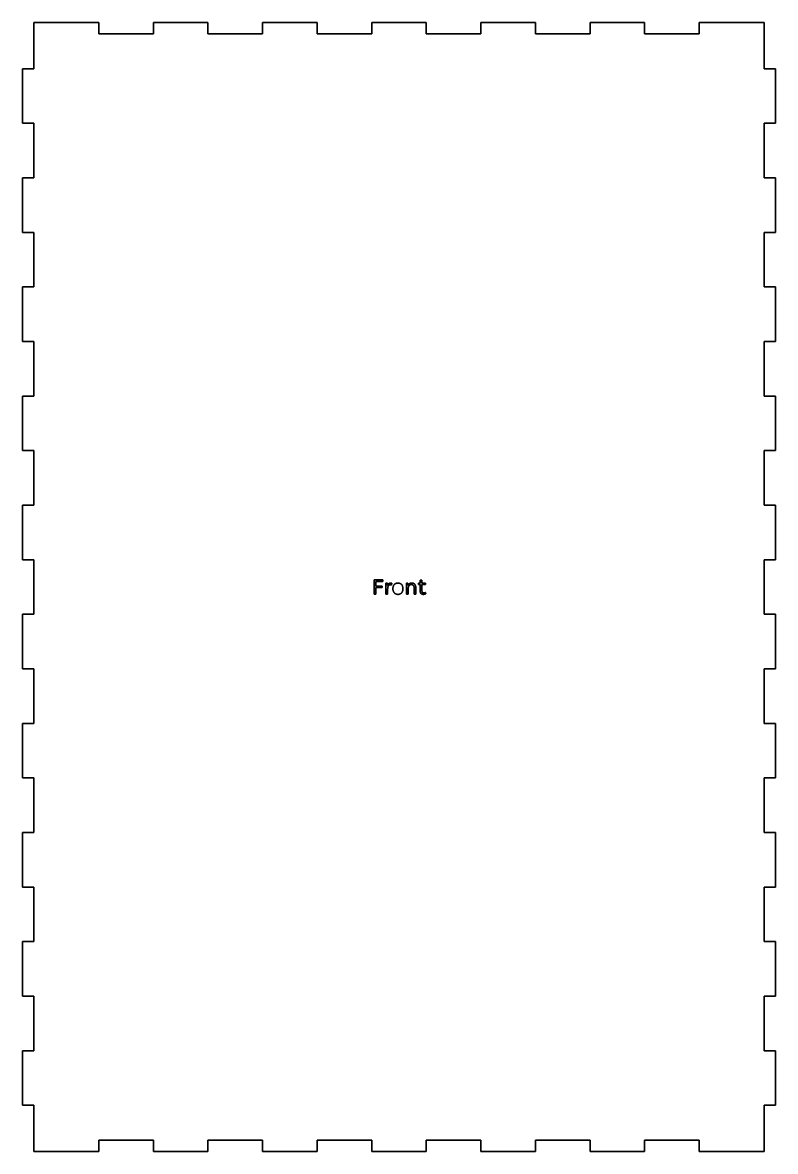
# Model space of a CAD drawing. Header units: millimetres. Extents: x 240 to 1446, y 94 to 1500.
# Drawn here: x 240 to 640, y 94 to 694 of the extents above; entities that cross this region are included whole.
import ezdxf

# ---------------------------------------------------------------- set-up
doc = ezdxf.new("R2010")
doc.units = ezdxf.units.MM
doc.header["$LTSCALE"] = 0.75
doc.layers.add('Visible', color=7, linetype='Continuous', lineweight=35)

msp = doc.modelspace()

# ---------------------------------------------------------------- linework, layer by layer
at = {"layer": 'Visible'}
for p, q in [((246.329855, 693.668852), (246.329855, 669.168852)), ((280.829855, 693.668852), (246.329855, 693.668852)), ((280.829855, 687.668852), (280.829855, 693.668852)), ((309.829855, 693.668852), (309.829855, 687.668852)), ((338.829855, 693.668852), (309.829855, 693.668852)), ((338.829855, 687.668852), (338.829855, 693.668852)), ((367.829855, 693.668852), (367.829855, 687.668852)), ((396.829855, 693.668852), (367.829855, 693.668852)), ((396.829855, 687.668852), (396.829855, 693.668852)), ((425.829855, 693.668852), (425.829855, 687.668852)), ((454.829855, 693.668852), (425.829855, 693.668852)), ((454.829855, 687.668852), (454.829855, 693.668852)), ((483.829855, 693.668852), (483.829855, 687.668852)), ((512.829855, 693.668852), (483.829855, 693.668852)), ((512.829855, 687.668852), (512.829855, 693.668852)), ((541.829855, 693.668852), (541.829855, 687.668852)), ((570.829855, 693.668852), (541.829855, 693.668852)), ((570.829855, 687.668852), (570.829855, 693.668852)), ((599.829855, 693.668852), (599.829855, 687.668852)), ((634.329855, 693.668852), (599.829855, 693.668852)), ((634.329855, 669.168852), (634.329855, 693.668852)), ((309.829855, 687.668852), (280.829855, 687.668852)), ((367.829855, 687.668852), (338.829855, 687.668852)), ((425.829855, 687.668852), (396.829855, 687.668852)), ((483.829855, 687.668852), (454.829855, 687.668852)), ((541.829855, 687.668852), (512.829855, 687.668852)), ((599.829855, 687.668852), (570.829855, 687.668852)), ((240.329855, 669.168852), (240.329855, 640.168852)), ((246.329855, 669.168852), (240.329855, 669.168852)), ((640.329855, 669.168852), (634.329855, 669.168852)), ((640.329855, 640.168852), (640.329855, 669.168852)), ((240.329855, 640.168852), (246.329855, 640.168852)), ((246.329855, 640.168852), (246.329855, 611.168852)), ((634.329855, 640.168852), (640.329855, 640.168852)), ((634.329855, 611.168852), (634.329855, 640.168852)), ((240.329855, 611.168852), (240.329855, 582.168852)), ((246.329855, 611.168852), (240.329855, 611.168852)), ((640.329855, 611.168852), (634.329855, 611.168852)), ((640.329855, 582.168852), (640.329855, 611.168852)), ((240.329855, 582.168852), (246.329855, 582.168852)), ((246.329855, 582.168852), (246.329855, 553.168852)), ((634.329855, 582.168852), (640.329855, 582.168852)), ((634.329855, 553.168852), (634.329855, 582.168852)), ((240.329855, 553.168852), (240.329855, 524.168852)), ((246.329855, 553.168852), (240.329855, 553.168852)), ((640.329855, 553.168852), (634.329855, 553.168852)), ((640.329855, 524.168852), (640.329855, 553.168852)), ((240.329855, 524.168852), (246.329855, 524.168852)), ((246.329855, 524.168852), (246.329855, 495.168852)), ((634.329855, 524.168852), (640.329855, 524.168852)), ((634.329855, 495.168852), (634.329855, 524.168852)), ((240.329855, 495.168852), (240.329855, 466.168852)), ((246.329855, 495.168852), (240.329855, 495.168852)), ((640.329855, 495.168852), (634.329855, 495.168852)), ((640.329855, 466.168852), (640.329855, 495.168852)), ((240.329855, 466.168852), (246.329855, 466.168852)), ((246.329855, 466.168852), (246.329855, 437.168852)), ((634.329855, 466.168852), (640.329855, 466.168852)), ((634.329855, 437.168852), (634.329855, 466.168852)), ((240.329855, 437.168852), (240.329855, 408.168852)), ((246.329855, 437.168852), (240.329855, 437.168852)), ((640.329855, 437.168852), (634.329855, 437.168852)), ((640.329855, 408.168852), (640.329855, 437.168852)), ((240.329855, 408.168852), (246.329855, 408.168852)), ((246.329855, 408.168852), (246.329855, 379.168852)), ((634.329855, 408.168852), (640.329855, 408.168852)), ((634.329855, 379.168852), (634.329855, 408.168852)), ((427.072855, 397.436852), (431.656855, 397.436852)), ((427.072855, 389.900852), (427.072855, 397.436852)), ((428.008855, 396.632852), (428.008855, 394.124852)), ((431.656855, 396.632852), (428.008855, 396.632852)), ((431.656855, 397.436852), (431.656855, 396.632852)), ((451.618855, 397.232852), (452.542855, 397.232852)), ((451.618855, 395.636852), (451.618855, 397.232852)), ((452.542855, 397.232852), (452.542855, 395.636852)), ((428.008855, 394.124852), (431.404855, 394.124852)), ((431.404855, 393.320852), (428.008855, 393.320852)), ((428.008855, 393.320852), (428.008855, 389.900852)), ((431.404855, 394.124852), (431.404855, 393.320852)), ((433.360855, 395.648852), (434.296855, 395.648852)), ((433.360855, 389.900852), (433.360855, 395.648852)), ((434.296855, 395.648852), (434.296855, 394.543769)), ((434.296855, 394.543769), (434.310855, 394.582852)), ((434.297855, 392.633852), (434.296855, 392.492852)), ((434.296855, 392.492852), (434.296855, 389.900852)), ((434.302855, 392.770852), (434.297855, 392.633852)), ((434.309855, 392.904852), (434.302855, 392.770852)), ((434.319855, 393.033852), (434.309855, 392.904852)), ((434.310855, 394.582852), (434.362855, 394.708852)), ((434.331855, 393.159852), (434.319855, 393.033852)), ((434.347855, 393.282852), (434.331855, 393.159852)), ((434.365855, 393.400852), (434.347855, 393.282852)), ((434.362855, 394.708852), (434.417855, 394.827852)), ((434.386855, 393.515852), (434.365855, 393.400852)), ((434.410855, 393.627852), (434.386855, 393.515852)), ((434.437855, 393.734852), (434.410855, 393.627852)), ((434.417855, 394.827852), (434.477855, 394.939852)), ((434.467855, 393.837852), (434.437855, 393.734852)), ((434.500855, 393.936852), (434.467855, 393.837852)), ((434.477855, 394.939852), (434.540855, 395.043852)), ((434.537855, 394.029852), (434.500855, 393.936852)), ((434.577855, 394.118852), (434.537855, 394.029852)), ((434.540855, 395.043852), (434.608855, 395.140852)), ((434.621855, 394.203852), (434.577855, 394.118852)), ((434.608855, 395.140852), (434.679855, 395.230852)), ((434.668855, 394.282852), (434.621855, 394.203852)), ((434.718855, 394.357852), (434.668855, 394.282852)), ((434.679855, 395.230852), (434.754855, 395.312852)), ((434.772855, 394.427852), (434.718855, 394.357852)), ((434.754855, 395.312852), (434.833855, 395.387852)), ((434.829855, 394.492852), (434.772855, 394.427852)), ((434.890855, 394.553852), (434.829855, 394.492852)), ((434.833855, 395.387852), (434.916855, 395.455852)), ((434.954855, 394.608852), (434.890855, 394.553852)), ((434.916855, 395.455852), (435.002855, 395.516852)), ((435.023855, 394.658852), (434.954855, 394.608852)), ((435.002855, 395.516852), (435.092855, 395.569852)), ((435.095855, 394.701852), (435.023855, 394.658852)), ((435.092855, 395.569852), (435.185855, 395.615852)), ((435.171855, 394.739852), (435.095855, 394.701852)), ((435.252855, 394.771852), (435.171855, 394.739852)), ((435.185855, 395.615852), (435.282855, 395.655852)), ((435.336855, 394.797852), (435.252855, 394.771852)), ((435.282855, 395.655852), (435.383855, 395.687852)), ((435.424855, 394.818852), (435.336855, 394.797852)), ((435.383855, 395.687852), (435.487855, 395.712852)), ((435.516855, 394.832852), (435.424855, 394.818852)), ((435.487855, 395.712852), (435.594855, 395.730852)), ((435.612855, 394.841852), (435.516855, 394.832852)), ((435.594855, 395.730852), (435.705855, 395.740852)), ((435.712855, 394.844852), (435.612855, 394.841852)), ((435.705855, 395.740852), (435.820855, 395.744852)), ((435.744855, 394.844852), (435.712855, 394.844852)), ((435.776855, 394.842852), (435.744855, 394.844852)), ((435.809855, 394.840852), (435.776855, 394.842852)), ((435.844855, 394.838852), (435.809855, 394.840852)), ((435.820855, 395.744852), (435.858855, 395.744852)), ((435.878855, 394.834852), (435.844855, 394.838852)), ((435.858855, 395.744852), (435.932855, 395.742852)), ((435.914855, 394.830852), (435.878855, 394.834852)), ((435.951855, 394.825852), (435.914855, 394.830852)), ((435.932855, 395.742852), (435.968855, 395.740852)), ((435.988855, 394.819852), (435.951855, 394.825852)), ((435.968855, 395.740852), (436.004855, 395.737852)), ((436.066855, 394.805852), (435.988855, 394.819852)), ((436.004855, 395.737852), (436.039855, 395.734852)), ((436.039855, 395.734852), (436.073855, 395.731852)), ((436.144855, 394.789852), (436.066855, 394.805852)), ((436.073855, 395.731852), (436.106855, 395.727852)), ((436.106855, 395.727852), (436.139855, 395.722852)), ((436.139855, 395.722852), (436.171855, 395.717852)), ((436.220855, 394.771852), (436.144855, 394.789852)), ((436.171855, 395.717852), (436.235855, 395.705852)), ((436.257855, 394.762852), (436.220855, 394.771852)), ((436.235855, 395.705852), (436.299855, 395.691852)), ((436.293855, 394.753852), (436.257855, 394.762852)), ((436.329855, 394.743852), (436.293855, 394.753852)), ((436.299855, 395.691852), (436.363855, 395.675852)), ((436.364855, 394.733852), (436.329855, 394.743852)), ((436.363855, 395.675852), (436.427855, 395.657852)), ((436.398855, 394.723852), (436.364855, 394.733852)), ((436.432855, 394.712852), (436.398855, 394.723852)), ((436.427855, 395.657852), (436.460855, 395.647852)), ((436.492855, 395.636852), (436.432855, 394.712852)), ((436.460855, 395.647852), (436.492855, 395.636852)), ((437.098855, 392.768852), (437.101855, 392.963852)), ((437.101855, 392.574852), (437.098855, 392.768852)), ((437.101855, 392.963852), (437.112855, 393.151852)), ((437.112855, 392.387852), (437.101855, 392.574852)), ((437.112855, 393.151852), (437.129855, 393.333852)), ((437.129855, 392.206852), (437.112855, 392.387852)), ((437.129855, 393.333852), (437.154855, 393.509852)), ((437.154855, 392.031852), (437.129855, 392.206852)), ((437.154855, 393.509852), (437.185855, 393.678852)), ((437.185855, 391.862852), (437.154855, 392.031852)), ((437.185855, 393.678852), (437.223855, 393.840852)), ((437.223855, 391.700852), (437.185855, 391.862852)), ((437.223855, 393.840852), (437.269855, 393.997852)), ((437.269855, 391.543852), (437.223855, 391.700852)), ((437.269855, 393.997852), (437.321855, 394.147852)), ((437.321855, 391.393852), (437.269855, 391.543852)), ((437.321855, 394.147852), (437.380855, 394.290852)), ((437.380855, 391.250852), (437.321855, 391.393852)), ((437.380855, 394.290852), (437.446855, 394.427852)), ((437.446855, 391.112852), (437.380855, 391.250852)), ((437.446855, 394.427852), (437.518855, 394.558852)), ((437.518855, 390.981852), (437.446855, 391.112852)), ((437.518855, 394.558852), (437.595855, 394.682852)), ((437.595855, 390.856852), (437.518855, 390.981852)), ((437.595855, 394.682852), (437.678855, 394.799852)), ((437.678855, 390.738852), (437.595855, 390.856852)), ((437.678855, 394.799852), (437.765855, 394.910852)), ((437.765855, 390.627852), (437.678855, 390.738852)), ((437.765855, 394.910852), (437.858855, 395.014852)), ((437.858855, 390.522852), (437.765855, 390.627852)), ((437.858855, 395.014852), (437.955855, 395.112852)), ((437.955855, 390.424852), (437.858855, 390.522852)), ((437.955855, 395.112852), (438.058855, 395.203852)), ((438.058855, 390.333852), (437.955855, 390.424852)), ((438.058855, 395.203852), (438.166855, 395.288852)), ((438.166855, 390.248852), (438.058855, 390.333852)), ((438.166855, 395.288852), (438.279855, 395.366852)), ((438.279855, 390.170852), (438.166855, 390.248852)), ((438.279855, 395.366852), (438.397855, 395.438852)), ((438.397855, 390.098852), (438.279855, 390.170852)), ((438.397855, 395.438852), (438.519855, 395.503852)), ((438.519855, 390.033852), (438.397855, 390.098852)), ((438.519855, 395.503852), (438.645855, 395.561852)), ((438.645855, 389.975852), (438.519855, 390.033852)), ((438.645855, 395.561852), (438.774855, 395.612852)), ((438.774855, 395.612852), (438.907855, 395.657852)), ((438.907855, 395.657852), (439.043855, 395.694852)), ((439.043855, 395.694852), (439.182855, 395.725852)), ((439.182855, 395.725852), (439.325855, 395.749852)), ((439.325855, 395.749852), (439.471855, 395.766852)), ((439.471855, 395.766852), (439.621855, 395.777852)), ((439.621855, 395.777852), (439.774855, 395.780852)), ((439.774855, 395.780852), (439.926855, 395.777852)), ((439.926855, 395.777852), (440.075855, 395.766852)), ((440.075855, 395.766852), (440.220855, 395.749852)), ((440.220855, 395.749852), (440.362855, 395.725852)), ((440.362855, 395.725852), (440.501855, 395.694852)), ((440.501855, 395.694852), (440.636855, 395.657852)), ((440.636855, 395.657852), (440.768855, 395.612852)), ((440.768855, 395.612852), (440.897855, 395.561852)), ((440.897855, 395.561852), (441.023855, 395.503852)), ((441.023855, 390.033852), (440.897855, 389.975852)), ((441.023855, 395.503852), (441.145855, 395.438852)), ((441.145855, 390.098852), (441.023855, 390.033852)), ((441.145855, 395.438852), (441.263855, 395.366852)), ((441.263855, 390.170852), (441.145855, 390.098852)), ((441.263855, 395.366852), (441.376855, 395.288852)), ((441.376855, 390.248852), (441.263855, 390.170852)), ((441.376855, 395.288852), (441.484855, 395.203852)), ((441.484855, 390.333852), (441.376855, 390.248852)), ((441.484855, 395.203852), (441.586855, 395.112852)), ((441.586855, 390.424852), (441.484855, 390.333852)), ((441.586855, 395.112852), (441.684855, 395.014852)), ((441.684855, 390.522852), (441.586855, 390.424852)), ((441.684855, 395.014852), (441.776855, 394.910852)), ((441.776855, 390.627852), (441.684855, 390.522852)), ((441.776855, 394.910852), (441.863855, 394.799852)), ((441.863855, 390.738852), (441.776855, 390.627852)), ((441.863855, 394.799852), (441.945855, 394.682852)), ((441.945855, 390.856852), (441.863855, 390.738852)), ((441.945855, 394.682852), (442.021855, 394.558852)), ((442.021855, 390.981852), (441.945855, 390.856852)), ((442.021855, 394.558852), (442.093855, 394.427852)), ((442.093855, 391.112852), (442.021855, 390.981852)), ((442.093855, 394.427852), (442.159855, 394.290852)), ((442.159855, 391.250852), (442.093855, 391.112852)), ((442.159855, 394.290852), (442.217855, 394.147852)), ((442.217855, 391.393852), (442.159855, 391.250852)), ((442.217855, 394.147852), (442.269855, 393.997852)), ((442.269855, 391.543852), (442.217855, 391.393852)), ((442.269855, 393.997852), (442.314855, 393.840852)), ((442.314855, 391.700852), (442.269855, 391.543852)), ((442.314855, 393.840852), (442.352855, 393.678852)), ((442.352855, 391.862852), (442.314855, 391.700852)), ((442.352855, 393.678852), (442.383855, 393.509852)), ((442.383855, 392.031852), (442.352855, 391.862852)), ((442.383855, 393.509852), (442.407855, 393.333852)), ((442.407855, 392.206852), (442.383855, 392.031852)), ((442.407855, 393.333852), (442.424855, 393.151852)), ((442.424855, 392.387852), (442.407855, 392.206852)), ((442.424855, 393.151852), (442.435855, 392.963852)), ((442.435855, 392.574852), (442.424855, 392.387852)), ((442.435855, 392.963852), (442.438855, 392.768852)), ((442.438855, 392.768852), (442.435855, 392.574852)), ((444.256855, 395.636852), (445.060855, 395.636852)), ((444.256855, 389.900852), (444.256855, 395.636852)), ((445.060855, 395.636852), (445.173658, 394.50882)), ((445.173658, 394.50882), (445.211855, 394.592852)), ((445.194855, 392.755852), (445.192855, 392.612852)), ((445.192855, 392.612852), (445.192855, 389.900852)), ((445.200855, 392.894852), (445.194855, 392.755852)), ((445.210855, 393.030852), (445.200855, 392.894852)), ((445.225855, 393.161852), (445.210855, 393.030852)), ((445.211855, 394.592852), (445.276855, 394.717852)), ((445.243855, 393.288852), (445.225855, 393.161852)), ((445.265855, 393.411852), (445.243855, 393.288852)), ((445.292855, 393.530852), (445.265855, 393.411852)), ((445.276855, 394.717852), (445.346855, 394.835852)), ((445.323855, 393.645852), (445.292855, 393.530852)), ((445.357855, 393.756852), (445.323855, 393.645852)), ((445.346855, 394.835852), (445.421855, 394.947852)), ((445.396855, 393.863852), (445.357855, 393.756852)), ((445.439855, 393.966852), (445.396855, 393.863852)), ((445.421855, 394.947852), (445.500855, 395.052852)), ((445.485855, 394.063852), (445.439855, 393.966852)), ((445.534855, 394.156852), (445.485855, 394.063852)), ((445.500855, 395.052852), (445.585855, 395.150852)), ((445.587855, 394.244852), (445.534855, 394.156852)), ((445.585855, 395.150852), (445.674855, 395.242852)), ((445.644855, 394.327852), (445.587855, 394.244852)), ((445.703855, 394.406852), (445.644855, 394.327852)), ((445.674855, 395.242852), (445.768855, 395.327852)), ((445.767855, 394.479852), (445.703855, 394.406852)), ((445.834855, 394.547852), (445.767855, 394.479852)), ((445.768855, 395.327852), (445.867855, 395.405852)), ((445.904855, 394.611852), (445.834855, 394.547852)), ((445.867855, 395.405852), (445.971855, 395.476852)), ((445.978855, 394.670852), (445.904855, 394.611852)), ((445.971855, 395.476852), (446.079855, 395.540852)), ((446.055855, 394.724852), (445.978855, 394.670852)), ((446.135855, 394.772852), (446.055855, 394.724852)), ((446.079855, 395.540852), (446.191855, 395.596852)), ((446.217855, 394.814852), (446.135855, 394.772852)), ((446.191855, 395.596852), (446.308855, 395.645852)), ((446.302855, 394.850852), (446.217855, 394.814852)), ((446.390855, 394.882852), (446.302855, 394.850852)), ((446.308855, 395.645852), (446.429855, 395.686852)), ((446.481855, 394.907852), (446.390855, 394.882852)), ((446.429855, 395.686852), (446.554855, 395.720852)), ((446.575855, 394.927852), (446.481855, 394.907852)), ((446.554855, 395.720852), (446.684855, 395.746852)), ((446.671855, 394.941852), (446.575855, 394.927852)), ((446.770855, 394.949852), (446.671855, 394.941852)), ((446.684855, 395.746852), (446.818855, 395.765852)), ((446.872855, 394.952852), (446.770855, 394.949852)), ((446.818855, 395.765852), (446.957855, 395.776852)), ((447.005855, 394.948852), (446.872855, 394.952852)), ((446.957855, 395.776852), (447.100855, 395.780852)), ((447.132855, 394.935852), (447.005855, 394.948852)), ((447.100855, 395.780852), (447.234855, 395.777852)), ((447.253855, 394.913852), (447.132855, 394.935852)), ((447.234855, 395.777852), (447.363855, 395.768852)), ((447.369855, 394.883852), (447.253855, 394.913852)), ((447.363855, 395.768852), (447.489855, 395.753852)), ((447.479855, 394.845852), (447.369855, 394.883852)), ((447.583855, 394.798852), (447.479855, 394.845852)), ((447.489855, 395.753852), (447.611855, 395.732852)), ((447.682855, 394.742852), (447.583855, 394.798852)), ((447.611855, 395.732852), (447.729855, 395.704852)), ((447.774855, 394.677852), (447.682855, 394.742852)), ((447.729855, 395.704852), (447.843855, 395.671852)), ((447.862855, 394.605852), (447.774855, 394.677852)), ((447.843855, 395.671852), (447.954855, 395.632852)), ((447.943855, 394.523852), (447.862855, 394.605852)), ((448.018855, 394.433852), (447.943855, 394.523852)), ((447.954855, 395.632852), (448.060855, 395.586852)), ((448.084855, 394.336852), (448.018855, 394.433852)), ((448.060855, 395.586852), (448.162855, 395.535852)), ((448.143855, 394.230852), (448.084855, 394.336852)), ((448.195855, 394.117852), (448.143855, 394.230852)), ((448.162855, 395.535852), (448.261855, 395.477852)), ((448.238855, 393.996852), (448.195855, 394.117852)), ((448.273855, 393.867852), (448.238855, 393.996852)), ((448.261855, 395.477852), (448.355855, 395.414852)), ((448.301855, 393.730852), (448.273855, 393.867852)), ((448.320855, 393.585852), (448.301855, 393.730852)), ((448.332855, 393.432852), (448.320855, 393.585852)), ((448.336855, 393.272852), (448.332855, 393.432852)), ((448.336855, 389.900852), (448.336855, 393.272852)), ((448.355855, 395.414852), (448.445855, 395.345852)), ((448.445855, 395.345852), (448.531855, 395.272852)), ((448.531855, 395.272852), (448.611855, 395.193852)), ((448.611855, 395.193852), (448.688855, 395.109852)), ((448.688855, 395.109852), (448.760855, 395.019852)), ((448.760855, 395.019852), (448.827855, 394.925852)), ((448.827855, 394.925852), (448.890855, 394.825852)), ((448.890855, 394.825852), (448.948855, 394.720852)), ((448.948855, 394.720852), (449.002855, 394.610852)), ((449.002855, 394.610852), (449.051855, 394.495852)), ((449.051855, 394.495852), (449.095855, 394.376852)), ((449.095855, 394.376852), (449.134855, 394.253852)), ((449.134855, 394.253852), (449.167855, 394.125852)), ((449.167855, 394.125852), (449.196855, 393.993852)), ((449.196855, 393.993852), (449.219855, 393.858852)), ((449.219855, 393.858852), (449.237855, 393.718852)), ((449.237855, 393.718852), (449.250855, 393.573852)), ((449.250855, 393.573852), (449.257855, 393.425852)), ((449.257855, 393.425852), (449.260855, 393.272852)), ((449.260855, 393.272852), (449.260855, 389.900852)), ((450.694855, 395.636852), (451.618855, 395.636852)), ((450.694855, 394.988852), (450.694855, 395.636852)), ((451.618855, 394.988852), (450.694855, 394.988852)), ((451.618855, 391.376852), (451.618855, 394.988852)), ((451.620855, 391.270852), (451.618855, 391.376852)), ((451.627855, 391.167852), (451.620855, 391.270852)), ((451.637855, 391.068852), (451.627855, 391.167852)), ((451.653855, 390.973852), (451.637855, 391.068852)), ((451.672855, 390.881852), (451.653855, 390.973852)), ((451.696855, 390.793852), (451.672855, 390.881852)), ((451.724855, 390.708852), (451.696855, 390.793852)), ((451.756855, 390.627852), (451.724855, 390.708852)), ((451.793855, 390.550852), (451.756855, 390.627852)), ((451.834855, 390.476852), (451.793855, 390.550852)), ((451.879855, 390.406852), (451.834855, 390.476852)), ((451.927855, 390.339852), (451.879855, 390.406852)), ((451.978855, 390.276852), (451.927855, 390.339852)), ((452.032855, 390.217852), (451.978855, 390.276852)), ((452.089855, 390.161852), (452.032855, 390.217852)), ((452.149855, 390.109852), (452.089855, 390.161852)), ((452.213855, 390.060852), (452.149855, 390.109852)), ((452.279855, 390.015852), (452.213855, 390.060852)), ((452.349855, 389.974852), (452.279855, 390.015852)), ((452.542855, 395.636852), (454.354855, 395.636852)), ((452.542855, 394.988852), (452.542855, 391.400852)), ((454.354855, 394.988852), (452.542855, 394.988852)), ((452.542855, 391.400852), (452.550855, 391.231852)), ((452.550855, 391.231852), (452.575855, 391.080852)), ((452.575855, 391.080852), (452.617855, 390.947852)), ((452.617855, 390.947852), (452.674855, 390.832852)), ((452.674855, 390.832852), (452.749855, 390.734852)), ((452.749855, 390.734852), (452.840855, 390.654852)), ((452.840855, 390.654852), (452.948855, 390.592852)), ((452.948855, 390.592852), (453.072855, 390.548852)), ((453.072855, 390.548852), (453.213855, 390.521852)), ((453.213855, 390.521852), (453.370855, 390.512852)), ((453.370855, 390.512852), (453.468855, 390.514852)), ((453.468855, 390.514852), (453.516855, 390.517852)), ((453.516855, 390.517852), (453.564855, 390.521852)), ((453.564855, 390.521852), (453.660855, 390.531852)), ((453.660855, 390.531852), (453.707855, 390.538852)), ((453.707855, 390.538852), (453.801855, 390.556852)), ((453.801855, 390.556852), (453.847855, 390.566852)), ((453.847855, 390.566852), (453.894855, 390.577852)), ((453.894855, 390.577852), (453.942855, 390.590852)), ((453.942855, 390.590852), (453.991855, 390.603852)), ((453.991855, 390.603852), (454.041855, 390.618852)), ((454.041855, 390.618852), (454.092855, 390.634852)), ((454.092855, 390.634852), (454.145855, 390.650852)), ((454.145855, 390.650852), (454.198855, 390.668852)), ((454.198855, 390.668852), (454.253855, 390.687852)), ((454.253855, 390.687852), (454.309855, 390.707852)), ((454.309855, 390.707852), (454.366855, 390.728852)), ((454.376855, 390.005852), (454.315855, 389.981852)), ((454.354855, 395.636852), (454.354855, 394.988852)), ((454.366855, 390.728852), (454.498855, 390.056852)), ((454.437855, 390.030852), (454.376855, 390.005852)), ((454.498855, 390.056852), (454.437855, 390.030852)), ((428.008855, 389.900852), (427.072855, 389.900852)), ((434.296855, 389.900852), (433.360855, 389.900852)), ((438.774855, 389.924852), (438.645855, 389.975852)), ((438.907855, 389.879852), (438.774855, 389.924852)), ((439.043855, 389.841852), (438.907855, 389.879852)), ((439.182855, 389.811852), (439.043855, 389.841852)), ((439.325855, 389.787852), (439.182855, 389.811852)), ((439.471855, 389.770852), (439.325855, 389.787852)), ((439.621855, 389.759852), (439.471855, 389.770852)), ((439.774855, 389.756852), (439.621855, 389.759852)), ((439.926855, 389.759852), (439.774855, 389.756852)), ((440.075855, 389.770852), (439.926855, 389.759852)), ((440.220855, 389.787852), (440.075855, 389.770852)), ((440.362855, 389.811852), (440.220855, 389.787852)), ((440.501855, 389.841852), (440.362855, 389.811852)), ((440.636855, 389.879852), (440.501855, 389.841852)), ((440.768855, 389.924852), (440.636855, 389.879852)), ((440.897855, 389.975852), (440.768855, 389.924852)), ((445.192855, 389.900852), (444.256855, 389.900852)), ((449.260855, 389.900852), (448.336855, 389.900852)), ((452.422855, 389.936852), (452.349855, 389.974852)), ((452.497855, 389.902852), (452.422855, 389.936852)), ((452.575855, 389.871852), (452.497855, 389.902852)), ((452.654855, 389.844852), (452.575855, 389.871852)), ((452.735855, 389.821852), (452.654855, 389.844852)), ((452.818855, 389.801852), (452.735855, 389.821852)), ((452.903855, 389.785852), (452.818855, 389.801852)), ((452.990855, 389.772852), (452.903855, 389.785852)), ((453.079855, 389.763852), (452.990855, 389.772852)), ((453.169855, 389.758852), (453.079855, 389.763852)), ((453.262855, 389.756852), (453.169855, 389.758852)), ((453.327855, 389.757852), (453.262855, 389.756852)), ((453.391855, 389.759852), (453.327855, 389.757852)), ((453.455855, 389.764852), (453.391855, 389.759852)), ((453.518855, 389.769852), (453.455855, 389.764852)), ((453.581855, 389.777852), (453.518855, 389.769852)), ((453.643855, 389.786852), (453.581855, 389.777852)), ((453.705855, 389.797852), (453.643855, 389.786852)), ((453.767855, 389.810852), (453.705855, 389.797852)), ((453.828855, 389.824852), (453.767855, 389.810852)), ((453.889855, 389.840852), (453.828855, 389.824852)), ((453.950855, 389.857852), (453.889855, 389.840852)), ((454.010855, 389.876852), (453.950855, 389.857852)), ((454.071855, 389.895852), (454.010855, 389.876852)), ((454.132855, 389.915852), (454.071855, 389.895852)), ((454.193855, 389.936852), (454.132855, 389.915852)), ((454.254855, 389.958852), (454.193855, 389.936852)), ((454.315855, 389.981852), (454.254855, 389.958852)), ((240.329855, 379.168852), (240.329855, 350.168852)), ((246.329855, 379.168852), (240.329855, 379.168852)), ((640.329855, 379.168852), (634.329855, 379.168852)), ((640.329855, 350.168852), (640.329855, 379.168852)), ((240.329855, 350.168852), (246.329855, 350.168852)), ((246.329855, 350.168852), (246.329855, 321.168852)), ((634.329855, 350.168852), (640.329855, 350.168852)), ((634.329855, 321.168852), (634.329855, 350.168852)), ((240.329855, 321.168852), (240.329855, 292.168852)), ((246.329855, 321.168852), (240.329855, 321.168852)), ((640.329855, 321.168852), (634.329855, 321.168852)), ((640.329855, 292.168852), (640.329855, 321.168852)), ((240.329855, 292.168852), (246.329855, 292.168852)), ((246.329855, 292.168852), (246.329855, 263.168852)), ((634.329855, 292.168852), (640.329855, 292.168852)), ((634.329855, 263.168852), (634.329855, 292.168852)), ((240.329855, 263.168852), (240.329855, 234.168852)), ((246.329855, 263.168852), (240.329855, 263.168852)), ((640.329855, 263.168852), (634.329855, 263.168852)), ((640.329855, 234.168852), (640.329855, 263.168852)), ((240.329855, 234.168852), (246.329855, 234.168852)), ((246.329855, 234.168852), (246.329855, 205.168852)), ((634.329855, 234.168852), (640.329855, 234.168852)), ((634.329855, 205.168852), (634.329855, 234.168852)), ((240.329855, 205.168852), (240.329855, 176.168852)), ((246.329855, 205.168852), (240.329855, 205.168852)), ((640.329855, 205.168852), (634.329855, 205.168852)), ((640.329855, 176.168852), (640.329855, 205.168852)), ((240.329855, 176.168852), (246.329855, 176.168852)), ((246.329855, 176.168852), (246.329855, 147.168852)), ((634.329855, 176.168852), (640.329855, 176.168852)), ((634.329855, 147.168852), (634.329855, 176.168852)), ((240.329855, 147.168852), (240.329855, 118.168852)), ((246.329855, 147.168852), (240.329855, 147.168852)), ((640.329855, 147.168852), (634.329855, 147.168852)), ((640.329855, 118.168852), (640.329855, 147.168852)), ((240.329855, 118.168852), (246.329855, 118.168852)), ((246.329855, 118.168852), (246.329855, 93.668852)), ((634.329855, 118.168852), (640.329855, 118.168852)), ((634.329855, 93.668852), (634.329855, 118.168852)), ((280.829855, 99.668852), (309.829855, 99.668852)), ((280.829855, 93.668852), (280.829855, 99.668852)), ((309.829855, 99.668852), (309.829855, 93.668852)), ((338.829855, 99.668852), (367.829855, 99.668852)), ((338.829855, 93.668852), (338.829855, 99.668852)), ((367.829855, 99.668852), (367.829855, 93.668852)), ((396.829855, 99.668852), (425.829855, 99.668852)), ((396.829855, 93.668852), (396.829855, 99.668852)), ((425.829855, 99.668852), (425.829855, 93.668852)), ((454.829855, 99.668852), (483.829855, 99.668852)), ((454.829855, 93.668852), (454.829855, 99.668852)), ((483.829855, 99.668852), (483.829855, 93.668852)), ((512.829855, 99.668852), (541.829855, 99.668852)), ((512.829855, 93.668852), (512.829855, 99.668852)), ((541.829855, 99.668852), (541.829855, 93.668852)), ((570.829855, 99.668852), (599.829855, 99.668852)), ((570.829855, 93.668852), (570.829855, 99.668852)), ((599.829855, 99.668852), (599.829855, 93.668852)), ((246.329855, 93.668852), (280.829855, 93.668852)), ((309.829855, 93.668852), (338.829855, 93.668852)), ((367.829855, 93.668852), (396.829855, 93.668852)), ((425.829855, 93.668852), (454.829855, 93.668852)), ((483.829855, 93.668852), (512.829855, 93.668852)), ((541.829855, 93.668852), (570.829855, 93.668852)), ((599.829855, 93.668852), (634.329855, 93.668852))]:
    msp.add_line(p, q, dxfattribs=at)

doc.saveas('drawing.dxf')
